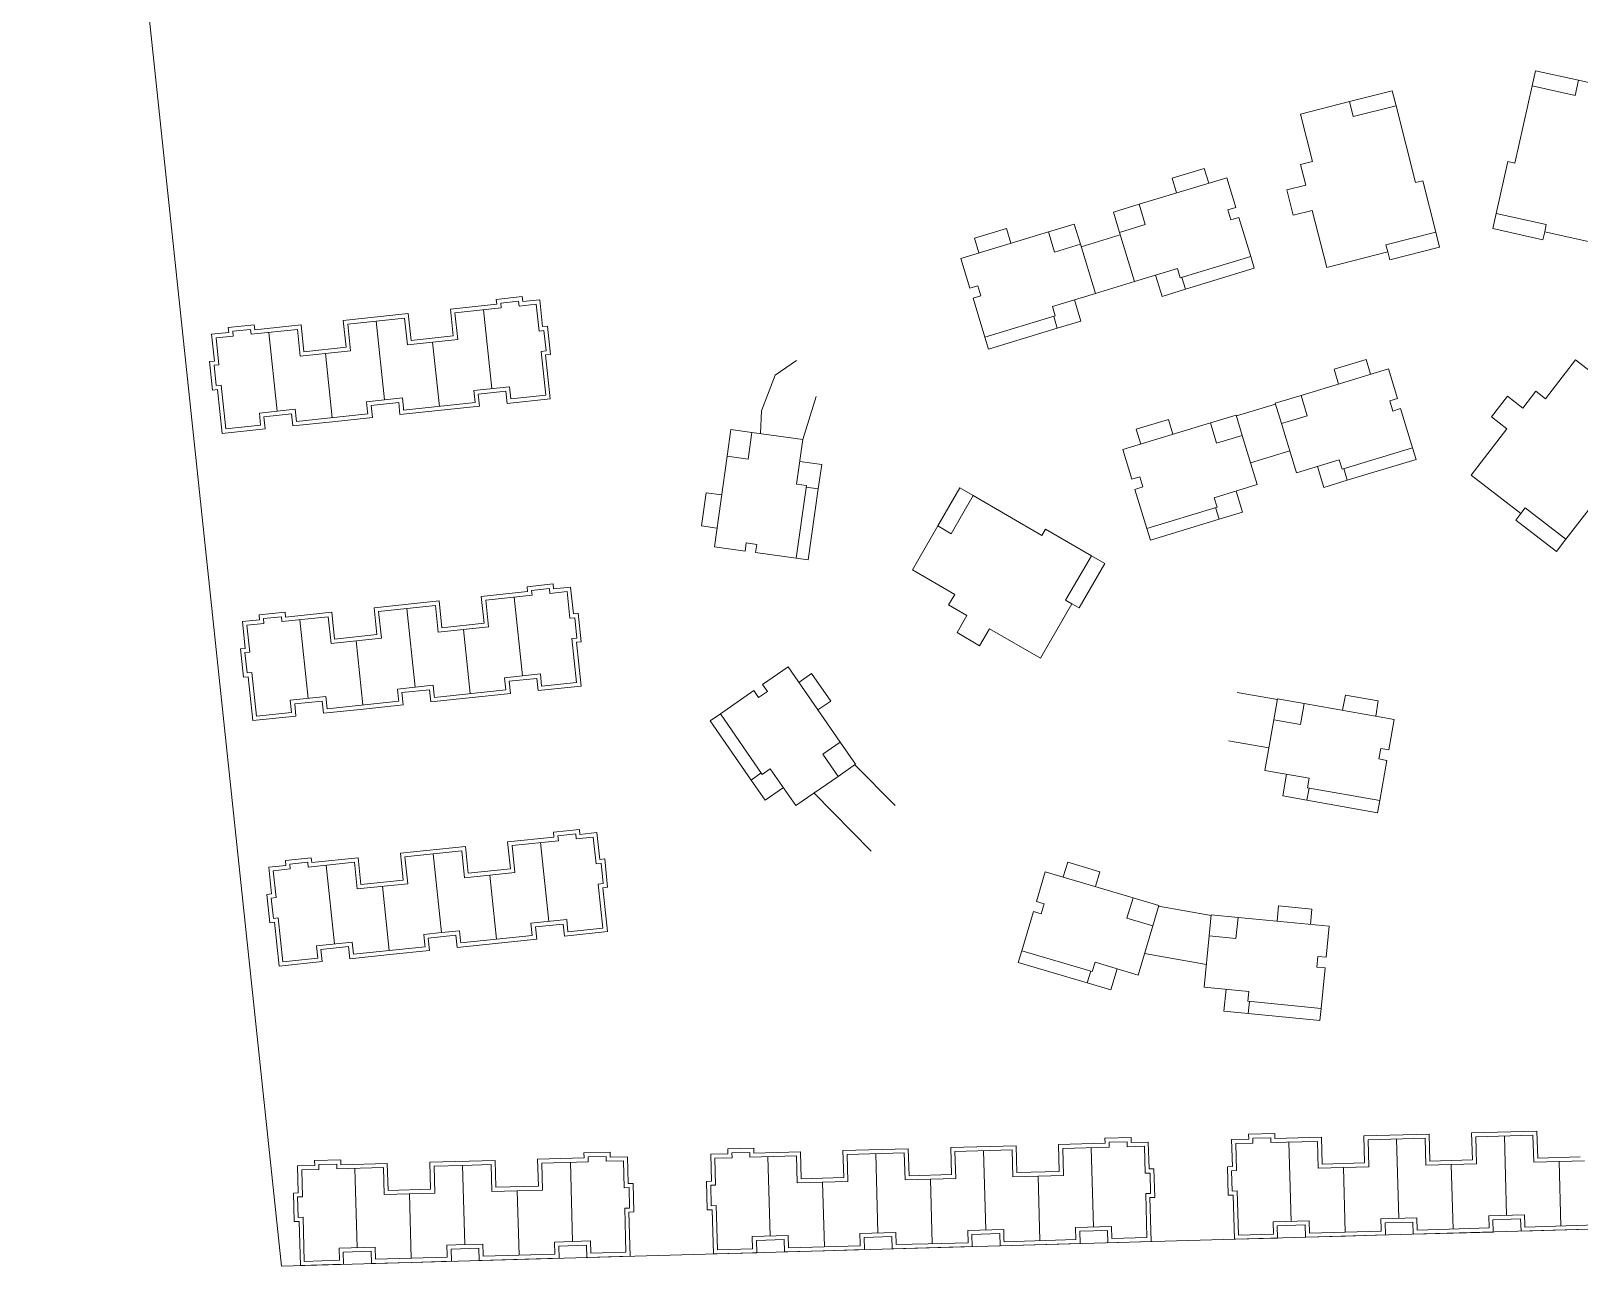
# Model space of a CAD drawing. Extents: x 741202 to 867202, y 603120 to 647617.
# Drawn here: x 751576 to 753851, y 606108 to 607923 of the extents above; entities that cross this region are included whole.
import ezdxf

# ---------------------------------------------------------------- set-up
doc = ezdxf.new("R2010")
doc.units = 0
doc.header["$LTSCALE"] = 1000
doc.header["$MEASUREMENT"] = 0
doc.layers.add('140', color=2, linetype='CONTINUOUS', lineweight=5)

msp = doc.modelspace()

# ---------------------------------------------------------------- linework, layer by layer
at = {"layer": '140', "color": 7}
for p, q in [((751576.4, 609581.4), (751944.2, 606108.4)), ((753781.9, 607842.7), (753786.8, 607864.9)), ((753786.8, 607864.9), (753850.1, 607850.8)), ((753576.2, 607835.4), (753513.4, 607819.5)), ((753581.8, 607813.3), (753576.2, 607835.4)), ((753756.4, 607729.1), (753781.9, 607842.7)), ((753781.9, 607842.7), (753845.1, 607828.5)), ((753845.1, 607828.5), (753850.1, 607850.8)), ((753850.1, 607850.8), (753922.7, 607834.5)), ((753513.4, 607819.5), (753441.3, 607801.1)), ((753519, 607797.4), (753513.4, 607819.5)), ((753581.8, 607813.3), (753519, 607797.4)), ((753610.5, 607700.5), (753581.8, 607813.3)), ((753441.3, 607801.1), (753459, 607731.4)), ((753252.9, 607707.1), (753300, 607721.4)), ((753300, 607721.4), (753306.6, 607699.6)), ((753459, 607731.4), (753441.6, 607726.9)), ((753441.6, 607726.9), (753449.3, 607696.7)), ((753728.8, 607655.3), (753745.9, 607731.5)), ((753745.9, 607731.5), (753756.4, 607729.1)), ((753333, 607707.7), (753204.4, 607668.6)), ((753259.5, 607685.3), (753252.9, 607707.1)), ((753346.3, 607664), (753333, 607707.7)), ((753449.3, 607696.7), (753421.4, 607689.6)), ((753621, 607703.2), (753610.5, 607700.5)), ((753640.2, 607627.6), (753621, 607703.2)), ((753421.4, 607689.6), (753430.8, 607652.4)), ((753204.4, 607668.6), (753166.5, 607657.1)), ((753166.5, 607657.1), (753175.6, 607627.2)), ((753204.4, 607668.6), (753213.5, 607638.7)), ((753334.8, 607660.5), (753346.3, 607664)), ((753339.3, 607645.6), (753334.8, 607660.5)), ((753350.8, 607649.1), (753339.3, 607645.6)), ((753368.3, 607591.7), (753350.8, 607649.1)), ((753430.8, 607652.4), (753458.7, 607659.5)), ((753458.7, 607659.5), (753480, 607575.7)), ((753728.8, 607655.3), (753723.8, 607633.1)), ((753802.6, 607638.8), (753728.8, 607655.3)), ((752942.6, 607589), (753071.2, 607628.1)), ((753009.5, 607633.2), (752962.4, 607618.9)), ((753016.1, 607611.4), (753009.5, 607633.2)), ((753071.2, 607628.1), (753109.1, 607639.6)), ((753071.2, 607628.1), (753080.3, 607598.3)), ((753109.1, 607639.6), (753118.2, 607609.8)), ((753213.5, 607638.7), (753175.6, 607627.2)), ((753175.6, 607627.2), (753197.6, 607554.9)), ((753566.9, 607609), (753640.2, 607627.6)), ((753640.2, 607627.6), (753645.8, 607605.5)), ((753723.8, 607633.1), (753797.6, 607616.6)), ((753797.6, 607616.6), (753800.2, 607628.3)), ((753800.2, 607628.3), (753802.6, 607638.8)), ((753890.4, 607608.1), (753800.2, 607628.3)), ((752962.4, 607618.9), (752969.1, 607597.1)), ((753080.3, 607598.3), (753118.2, 607609.8)), ((753118.2, 607609.8), (753140.2, 607537.4)), ((753119.3, 607606.3), (753176.7, 607623.8)), ((753569.6, 607598.5), (753566.9, 607609)), ((753645.8, 607605.5), (753572.5, 607586.9)), ((752955.9, 607545.4), (752942.6, 607589)), ((753264.9, 607560.3), (753368.3, 607591.7)), ((753373.5, 607574.5), (753368.3, 607591.7)), ((753480, 607575.7), (753569.6, 607598.5)), ((753572.5, 607586.9), (753569.6, 607598.5)), ((753197.6, 607554.9), (753260.7, 607574.1)), ((753228.6, 607564.3), (753238, 607533.3)), ((753260.7, 607574.1), (753264.9, 607560.3)), ((753272.5, 607543.8), (753267.2, 607561)), ((753272.5, 607543.8), (753373.5, 607574.5)), ((752967.4, 607548.9), (752955.9, 607545.4)), ((752971.9, 607534), (752967.4, 607548.9)), ((753140.2, 607537.4), (753077, 607518.3)), ((753140.2, 607537.4), (753197.6, 607554.9)), ((753238, 607533.3), (753272.5, 607543.8)), ((752192.7, 607514.5), (752260.7, 607521.7)), ((752196.8, 607475.1), (752192.7, 607514.5)), ((752267.3, 607516.3), (752199.3, 607509.2)), ((752253.2, 607397.8), (752241, 607513.6)), ((752259.9, 607528.8), (752298.1, 607532.9)), ((752260.7, 607521.7), (752259.9, 607528.8)), ((752292.8, 607526.3), (752266.5, 607523.5)), ((752266.5, 607523.5), (752267.3, 607516.3)), ((752293.6, 607519.1), (752292.8, 607526.3)), ((752318.6, 607521.7), (752293.6, 607519.1)), ((752298.1, 607532.9), (752298.9, 607525.7)), ((752298.9, 607525.7), (752324, 607528.3)), ((752322.8, 607482.4), (752318.6, 607521.7)), ((752324, 607528.3), (752328.1, 607489)), ((752960.4, 607530.5), (752971.9, 607534)), ((752977.9, 607473.1), (752960.4, 607530.5)), ((753077, 607518.3), (753081.2, 607504.5)), ((753109.2, 607528), (753118.6, 607497)), ((751866.1, 607487.4), (751904.3, 607491.4)), ((751904.3, 607491.4), (751905.1, 607484.2)), ((751905.1, 607484.2), (751973.1, 607491.4)), ((751973.1, 607491.4), (751977.2, 607452)), ((752035.1, 607497.9), (752130.6, 607508)), ((752039.3, 607458.5), (752035.1, 607497.9)), ((752041.7, 607492.6), (752083.5, 607497)), ((752045.9, 607453.2), (752041.7, 607492.6)), ((752125.3, 607501.4), (752083.5, 607497)), ((752095.7, 607381.2), (752083.5, 607497)), ((752095.7, 607381.2), (752083.5, 607497)), ((752095.7, 607381.2), (752083.5, 607497)), ((752095.7, 607381.2), (752083.5, 607497)), ((752129.4, 607462), (752125.3, 607501.4)), ((752130.6, 607508), (752134.8, 607468.6)), ((752199.3, 607509.2), (752203.4, 607469.8)), ((752328.1, 607489), (752335.3, 607489.7)), ((752335.3, 607489.7), (752339.7, 607447.9)), ((753081.2, 607504.5), (752977.9, 607473.1)), ((753084.2, 607486.6), (753078.9, 607503.8)), ((753118.6, 607497), (753084.2, 607486.6)), ((751841.8, 607477.6), (751866.9, 607480.2)), ((751846, 607438.2), (751841.8, 607477.6)), ((751848.4, 607472.2), (751873.5, 607474.9)), ((751852.6, 607432.8), (751848.4, 607472.2)), ((751866.9, 607480.2), (751866.1, 607487.4)), ((751872.7, 607482), (751899, 607484.8)), ((751873.5, 607474.9), (751872.7, 607482)), ((751899, 607484.8), (751899.7, 607477.6)), ((751899.7, 607477.6), (751967.8, 607484.8)), ((751938.2, 607364.6), (751926, 607480.4)), ((751967.8, 607484.8), (751971.9, 607445.4)), ((752203.4, 607469.8), (752129.4, 607462)), ((752134.8, 607468.6), (752196.8, 607475.1)), ((752329.9, 607483.1), (752322.8, 607482.4)), ((752333.1, 607453.3), (752329.9, 607483.1)), ((752983.1, 607455.9), (752977.9, 607473.1)), ((753084.2, 607486.6), (752983.1, 607455.9)), ((751971.9, 607445.4), (752045.9, 607453.2)), ((751977.2, 607452), (752039.3, 607458.5)), ((752008.9, 607449.3), (752018.8, 607355)), ((752008.9, 607449.3), (752018.8, 607355)), ((752166.4, 607465.9), (752176.4, 607371.6)), ((752166.4, 607465.9), (752176.4, 607371.6)), ((752325.9, 607452.5), (752333.1, 607453.3)), ((752332.7, 607388.1), (752325.9, 607452.5)), ((752339.7, 607447.9), (752332.5, 607447.2)), ((752332.5, 607447.2), (752339.3, 607382.7)), ((751838.8, 607437.4), (751846, 607438.2)), ((751843.2, 607395.7), (751838.8, 607437.4)), ((751845.4, 607432.1), (751852.6, 607432.8)), ((751848.5, 607402.2), (751845.4, 607432.1)), ((752700.8, 607439.1), (752669.9, 607417.5)), ((753570.8, 607426.9), (753442.2, 607387.8)), ((753490.7, 607426.3), (753537.8, 607440.6)), ((753497.3, 607404.5), (753490.7, 607426.3)), ((753537.8, 607440.6), (753544.4, 607418.8)), ((753584.1, 607383.2), (753570.8, 607426.9)), ((753845.6, 607439.9), (753801.6, 607382.9)), ((753904.5, 607394.4), (753845.6, 607439.9)), ((751855.7, 607403), (751848.5, 607402.2)), ((751862.5, 607338.6), (751855.7, 607403)), ((752227, 607395), (752279.5, 607400.6)), ((752279.5, 607400.6), (752281.4, 607382.7)), ((752669.9, 607417.5), (752649.5, 607365)), ((751850.4, 607396.4), (751843.2, 607395.7)), ((751857.1, 607332), (751850.4, 607396.4)), ((752095.7, 607381.2), (752069.4, 607378.5)), ((752069.4, 607378.5), (752071, 607363.5)), ((752116.6, 607377.4), (752076, 607373.1)), ((752095.7, 607381.2), (752122, 607384)), ((752118.5, 607359.5), (752116.6, 607377.4)), ((752122, 607384), (752123.5, 607369.1)), ((752123.8, 607366.1), (752228.9, 607377.1)), ((752228.9, 607377.1), (752227, 607395)), ((752274.1, 607394), (752233.6, 607389.7)), ((752233.6, 607389.7), (752235.5, 607371.8)), ((752276, 607376.1), (752274.1, 607394)), ((752339.3, 607382.7), (752276, 607376.1)), ((752281.4, 607382.7), (752332.7, 607388.1)), ((752730, 607386), (752710.4, 607322.8)), ((753442.2, 607387.8), (753404.3, 607376.3)), ((753404.3, 607376.3), (753413.4, 607346.4)), ((753442.2, 607387.8), (753451.3, 607357.9)), ((753572.6, 607379.7), (753584.1, 607383.2)), ((753577.1, 607364.8), (753572.6, 607379.7)), ((753745.5, 607386.8), (753722, 607356.4)), ((753768.3, 607369.2), (753745.5, 607386.8)), ((753787.3, 607393.9), (753768.3, 607369.2)), ((753801.6, 607382.9), (753787.3, 607393.9)), ((751964.4, 607367.4), (751911.9, 607361.9)), ((751911.9, 607361.9), (751913.8, 607344)), ((751959.1, 607360.8), (751918.5, 607356.5)), ((751918.5, 607356.5), (751920.4, 607338.6)), ((751961, 607342.9), (751959.1, 607360.8)), ((751966.3, 607349.5), (751964.4, 607367.4)), ((752071.3, 607360.6), (751966.3, 607349.5)), ((752077.9, 607355.2), (752019.5, 607349.1)), ((752071, 607363.5), (752071.3, 607360.6)), ((752076, 607373.1), (752077.9, 607355.2)), ((752235.5, 607371.8), (752118.5, 607359.5)), ((752123.5, 607369.1), (752123.8, 607366.1)), ((752649.5, 607365), (752648.1, 607331.6)), ((753309, 607347.3), (753346.9, 607358.8)), ((753346.9, 607358.8), (753356, 607329)), ((753404.7, 607375.1), (753347.2, 607357.7)), ((753451.3, 607357.9), (753413.4, 607346.4)), ((753588.6, 607368.3), (753577.1, 607364.8)), ((753606, 607310.9), (753588.6, 607368.3)), ((753722, 607356.4), (753744.8, 607338.8)), ((751920.4, 607338.6), (751857.1, 607332)), ((751913.8, 607344), (751862.5, 607338.6)), ((752019.5, 607349.1), (751961, 607342.9)), ((752599.1, 607298.5), (752604.7, 607337.7)), ((752604.7, 607337.7), (752635.6, 607333.4)), ((752630, 607294.2), (752635.6, 607333.4)), ((752635.6, 607333.4), (752710.4, 607322.8)), ((753180.4, 607308.2), (753309, 607347.3)), ((753247.3, 607352.4), (753200.2, 607338.1)), ((753200.2, 607338.1), (753206.8, 607316.3)), ((753253.9, 607330.6), (753247.3, 607352.4)), ((753309, 607347.3), (753318.1, 607317.5)), ((753413.4, 607346.4), (753435.4, 607274.1)), ((753744.8, 607338.8), (753692, 607270.4)), ((752710.4, 607322.8), (752701.2, 607257.5)), ((753193.7, 607264.6), (753180.4, 607308.2)), ((753318.1, 607317.5), (753356, 607329)), ((753356, 607329), (753378, 607256.6)), ((753502.7, 607279.5), (753606, 607310.9)), ((753611.3, 607293.7), (753606, 607310.9)), ((752580.4, 607165.4), (752599.1, 607298.5)), ((752599.1, 607298.5), (752630, 607294.2)), ((752705.9, 607290.7), (752738, 607286.2)), ((752738, 607286.2), (752733, 607250.6)), ((753425.6, 607306.2), (753368.2, 607288.8)), ((753435.4, 607274.1), (753498.5, 607293.3)), ((753498.5, 607293.3), (753502.7, 607279.5)), ((753510.2, 607263), (753611.3, 607293.7)), ((753205.2, 607268.1), (753193.7, 607264.6)), ((753209.7, 607253.2), (753205.2, 607268.1)), ((753466.4, 607283.5), (753475.8, 607252.5)), ((753475.8, 607252.5), (753510.2, 607263)), ((753510.2, 607263), (753505, 607280.2)), ((753692, 607270.4), (753765.1, 607214)), ((752568.5, 607244.7), (752561.7, 607195.9)), ((752591.1, 607241.5), (752568.5, 607244.7)), ((752715.5, 607255.5), (752700.4, 607148.5)), ((752701.2, 607257.5), (752715.5, 607255.5)), ((752733, 607250.6), (752715.1, 607253.1)), ((752733, 607250.6), (752718.2, 607146)), ((752941, 607251.9), (752908.5, 607195.9)), ((752960.8, 607240.5), (752928.2, 607184.5)), ((752960.8, 607240.5), (752941, 607251.9)), ((753061.4, 607182.1), (752960.8, 607240.5)), ((753198.2, 607249.7), (753209.7, 607253.2)), ((753215.7, 607192.3), (753198.2, 607249.7)), ((753378, 607256.6), (753314.8, 607237.4)), ((753347, 607247.2), (753356.4, 607216.2)), ((753319, 607223.7), (753215.7, 607192.3)), ((753314.8, 607237.4), (753319, 607223.7)), ((753321.9, 607205.8), (753316.7, 607223)), ((753765.1, 607214), (753771.7, 607222.5)), ((753771.7, 607222.5), (753831.5, 607176.3)), ((753831.5, 607176.3), (753879.2, 607238)), ((752561.7, 607195.9), (752584.2, 607192.8)), ((752908.5, 607195.9), (752871.2, 607131.6)), ((752928.2, 607184.5), (752908.5, 607195.9)), ((753321.9, 607205.8), (753220.9, 607175)), ((753356.4, 607216.2), (753321.9, 607205.8)), ((753757.8, 607204.5), (753765.1, 607214)), ((753817.6, 607158.3), (753757.8, 607204.5)), ((752627.2, 607170.9), (752625.5, 607159.1)), ((752642.7, 607168.8), (752627.2, 607170.9)), ((753066.8, 607191.4), (753061.4, 607182.1)), ((753134.3, 607152.2), (753066.8, 607191.4)), ((753220.9, 607175), (753215.7, 607192.3)), ((753831.5, 607176.3), (753817.6, 607158.3)), ((752625.5, 607159.1), (752580.4, 607165.4)), ((752641, 607156.9), (752642.7, 607168.8)), ((752700.4, 607148.5), (752641, 607156.9)), ((752718.2, 607146), (752700.4, 607148.5)), ((753096.4, 607086.9), (753134.3, 607152.2)), ((753134.3, 607152.2), (753154, 607140.8)), ((752871.2, 607131.6), (752933.4, 607095.4)), ((753154, 607140.8), (753116.1, 607075.4)), ((752305.2, 607106.7), (752343.4, 607110.7)), ((752306, 607099.5), (752305.2, 607106.7)), ((752338.1, 607104.1), (752311.8, 607101.3)), ((752338.8, 607096.9), (752338.1, 607104.1)), ((752343.4, 607110.7), (752344.1, 607103.5)), ((752344.1, 607103.5), (752369.2, 607106.2)), ((752369.2, 607106.2), (752373.4, 607066.8)), ((752080.4, 607075.8), (752175.9, 607085.8)), ((752175.9, 607085.8), (752180, 607046.4)), ((752237.9, 607092.4), (752306, 607099.5)), ((752242.1, 607053), (752237.9, 607092.4)), ((752312.6, 607094.2), (752244.5, 607087)), ((752244.5, 607087), (752248.7, 607047.6)), ((752298.5, 606975.7), (752286.3, 607091.4)), ((752311.8, 607101.3), (752312.6, 607094.2)), ((752363.9, 607099.6), (752338.8, 607096.9)), ((752368, 607060.2), (752363.9, 607099.6)), ((752933.4, 607095.4), (752924.4, 607079.8)), ((753059.3, 607001.5), (753105.7, 607081.4)), ((753105.7, 607081.4), (753096.4, 607086.9)), ((753116.1, 607075.4), (753105.7, 607081.4)), ((751887.1, 607055.4), (751912.1, 607058)), ((751911.4, 607065.2), (751949.6, 607069.2)), ((751912.1, 607058), (751911.4, 607065.2)), ((751918, 607059.9), (751944.2, 607062.6)), ((751918.7, 607052.7), (751918, 607059.9)), ((751944.2, 607062.6), (751945, 607055.5)), ((751945, 607055.5), (752013, 607062.6)), ((751949.6, 607069.2), (751950.3, 607062.1)), ((751950.3, 607062.1), (752018.3, 607069.2)), ((751983.4, 606942.5), (751971.2, 607058.2)), ((752013, 607062.6), (752017.2, 607023.3)), ((752018.3, 607069.2), (752022.5, 607029.8)), ((752084.6, 607036.4), (752080.4, 607075.8)), ((752087, 607070.4), (752128.8, 607074.8)), ((752091.1, 607031), (752087, 607070.4)), ((752170.5, 607079.2), (752128.8, 607074.8)), ((752141, 606959.1), (752128.8, 607074.8)), ((752141, 606959.1), (752128.8, 607074.8)), ((752141, 606959.1), (752128.8, 607074.8)), ((752141, 606959.1), (752128.8, 607074.8)), ((752174.7, 607039.8), (752170.5, 607079.2)), ((752375.2, 607061), (752368, 607060.2)), ((752373.4, 607066.8), (752380.5, 607067.6)), ((752378.3, 607031.1), (752375.2, 607061)), ((752380.5, 607067.6), (752384.9, 607025.8)), ((752924.4, 607079.8), (752951.4, 607064.2)), ((752951.4, 607064.2), (752936.9, 607039.3)), ((751891.2, 607016), (751887.1, 607055.4)), ((751893.7, 607050.1), (751918.7, 607052.7)), ((751897.8, 607010.7), (751893.7, 607050.1)), ((752022.5, 607029.8), (752084.6, 607036.4)), ((752248.7, 607047.6), (752174.7, 607039.8)), ((752180, 607046.4), (752242.1, 607053)), ((752211.7, 607043.7), (752221.6, 606949.5)), ((752211.7, 607043.7), (752221.6, 606949.5)), ((752936.9, 607039.3), (752970.1, 607020)), ((752970.1, 607020), (752984.6, 607044.9)), ((752984.6, 607044.9), (753059.3, 607001.5)), ((751884.1, 607015.3), (751891.2, 607016)), ((751888.5, 606973.5), (751884.1, 607015.3)), ((752017.2, 607023.3), (752091.1, 607031)), ((752054.2, 607027.1), (752064.1, 606932.9)), ((752054.2, 607027.1), (752064.1, 606932.9)), ((752371.2, 607030.4), (752378.3, 607031.1)), ((752377.9, 606965.9), (752371.2, 607030.4)), ((752384.9, 607025.8), (752377.8, 607025)), ((752377.8, 607025), (752384.5, 606960.6)), ((751890.7, 607009.9), (751897.8, 607010.7)), ((751893.8, 606980.1), (751890.7, 607009.9)), ((751895.6, 606974.3), (751888.5, 606973.5)), ((751901, 606980.8), (751893.8, 606980.1)), ((751902.4, 606909.8), (751895.6, 606974.3)), ((751907.7, 606916.4), (751901, 606980.8)), ((752272.2, 606972.9), (752324.7, 606978.4)), ((752274.1, 606955), (752272.2, 606972.9)), ((752319.4, 606971.8), (752278.8, 606967.6)), ((752278.8, 606967.6), (752280.7, 606949.6)), ((752321.3, 606953.9), (752319.4, 606971.8)), ((752324.7, 606978.4), (752326.6, 606960.5)), ((752651.3, 606962.8), (752688.8, 606988.7)), ((752688.8, 606988.7), (752765.4, 606878.2)), ((752723.3, 606979), (752704.5, 606966)), ((752751.3, 606938.6), (752723.3, 606979)), ((752009.7, 606945.2), (751957.2, 606939.7)), ((752011.6, 606927.3), (752009.7, 606945.2)), ((752141, 606959.1), (752114.7, 606956.3)), ((752114.7, 606956.3), (752116.3, 606941.4)), ((752161.9, 606955.2), (752121.3, 606951)), ((752121.3, 606951), (752123.2, 606933.1)), ((752141, 606959.1), (752167.2, 606961.8)), ((752163.8, 606937.3), (752161.9, 606955.2)), ((752280.7, 606949.6), (752163.8, 606937.3)), ((752167.2, 606961.8), (752168.8, 606946.9)), ((752168.8, 606946.9), (752169.1, 606943.9)), ((752169.1, 606943.9), (752274.1, 606955)), ((752384.5, 606960.6), (752321.3, 606953.9)), ((752326.6, 606960.5), (752377.9, 606965.9)), ((752589.2, 606919.7), (752638.5, 606953.9)), ((752638.5, 606953.9), (752645.3, 606944)), ((752645.3, 606944), (752658.2, 606952.9)), ((752658.2, 606952.9), (752651.3, 606962.8)), ((753407.5, 606940.8), (753348.4, 606951.2)), ((753503.4, 606925.1), (753507.4, 606947.5)), ((753507.4, 606947.5), (753555.8, 606939)), ((751959.1, 606921.8), (751907.7, 606916.4)), ((751957.2, 606939.7), (751959.1, 606921.8)), ((752004.3, 606938.6), (751963.8, 606934.4)), ((751963.8, 606934.4), (751965.7, 606916.5)), ((752006.2, 606920.7), (752004.3, 606938.6)), ((752064.7, 606926.9), (752006.2, 606920.7)), ((752116.6, 606938.4), (752011.6, 606927.3)), ((752123.2, 606933.1), (752064.7, 606926.9)), ((752116.3, 606941.4), (752116.6, 606938.4)), ((752732.5, 606925.6), (752751.3, 606938.6)), ((753407.7, 606942), (753402.3, 606911.2)), ((753446.7, 606935.1), (753407.7, 606942)), ((753446.7, 606935.1), (753441.3, 606904.4)), ((753579, 606911.7), (753446.7, 606935.1)), ((753555.8, 606939), (753551.9, 606916.5)), ((751965.7, 606916.5), (751902.4, 606909.8)), ((752574.4, 606909.4), (752589.2, 606919.7)), ((752634.5, 606822.6), (752574.4, 606909.4)), ((752650.7, 606830.9), (752589.2, 606919.7)), ((753402.3, 606911.2), (753389.1, 606836.8)), ((753441.3, 606904.4), (753402.3, 606911.2)), ((753571.1, 606866.8), (753579, 606911.7)), ((752765.4, 606878.2), (752739.7, 606860.5)), ((752765.4, 606878.2), (752787.9, 606845.7)), ((753395, 606869.9), (753335.9, 606880.3)), ((752739.7, 606860.5), (752762.3, 606827.9)), ((753556.6, 606853.5), (753559.3, 606868.9)), ((753568.4, 606851.4), (753556.6, 606853.5)), ((753559.3, 606868.9), (753571.1, 606866.8)), ((752634.5, 606822.6), (752649.3, 606832.9)), ((752662.5, 606839.1), (752650.7, 606830.9)), ((752700.1, 606784.9), (752662.5, 606839.1)), ((752787.9, 606845.7), (752762.3, 606827.9)), ((752786.9, 606845), (752845.8, 606784.9)), ((753389.1, 606836.8), (753454.1, 606825.3)), ((753421, 606831.2), (753415.4, 606799.3)), ((753558, 606792.4), (753568.4, 606851.4)), ((752655, 606793), (752634.5, 606822.6)), ((752681.7, 606811.5), (752655, 606793)), ((752762.3, 606827.9), (752700.1, 606784.9)), ((753450.8, 606793), (753454, 606810.7)), ((753454.1, 606825.3), (753451.6, 606811.1)), ((753451.6, 606811.1), (753558, 606792.4)), ((752726.9, 606803.4), (752810.7, 606717.9)), ((753415.4, 606799.3), (753450.8, 606793)), ((753450.8, 606793), (753554.8, 606774.6)), ((753554.8, 606774.6), (753558, 606792.4)), ((752343.9, 606745.9), (752382.1, 606749.9)), ((752344.6, 606738.7), (752343.9, 606745.9)), ((752376.7, 606743.3), (752350.5, 606740.5)), ((752350.5, 606740.5), (752351.2, 606733.4)), ((752377.5, 606736.1), (752376.7, 606743.3)), ((752382.1, 606749.9), (752382.8, 606742.7)), ((752382.8, 606742.7), (752407.9, 606745.4)), ((752407.9, 606745.4), (752412, 606706)), ((752119.1, 606715), (752214.6, 606725)), ((752209.2, 606718.4), (752167.4, 606714)), ((752213.4, 606679), (752209.2, 606718.4)), ((752214.6, 606725), (752218.7, 606685.6)), ((752276.6, 606731.6), (752344.6, 606738.7)), ((752280.8, 606692.2), (752276.6, 606731.6)), ((752351.2, 606733.4), (752283.2, 606726.2)), ((752283.2, 606726.2), (752287.4, 606686.8)), ((752337.2, 606614.9), (752325, 606730.6)), ((752402.5, 606738.8), (752377.5, 606736.1)), ((752406.7, 606699.4), (752402.5, 606738.8)), ((751925.8, 606694.6), (751950.8, 606697.2)), ((751929.9, 606655.2), (751925.8, 606694.6)), ((751950.1, 606704.4), (751988.2, 606708.4)), ((751950.8, 606697.2), (751950.1, 606704.4)), ((751956.7, 606699.1), (751982.9, 606701.8)), ((751957.4, 606691.9), (751956.7, 606699.1)), ((751982.9, 606701.8), (751983.7, 606694.7)), ((751983.7, 606694.7), (752051.7, 606701.8)), ((751988.2, 606708.4), (751989, 606701.3)), ((751989, 606701.3), (752057, 606708.4)), ((752022.1, 606581.7), (752009.9, 606697.4)), ((752051.7, 606701.8), (752055.8, 606662.5)), ((752057, 606708.4), (752061.2, 606669)), ((752123.2, 606675.6), (752119.1, 606715)), ((752125.7, 606709.6), (752167.4, 606714)), ((752129.8, 606670.2), (752125.7, 606709.6)), ((752179.6, 606598.3), (752167.4, 606714)), ((752179.6, 606598.3), (752167.4, 606714)), ((752179.6, 606598.3), (752167.4, 606714)), ((752179.6, 606598.3), (752167.4, 606714)), ((752413.9, 606700.2), (752406.7, 606699.4)), ((752412, 606706), (752419.2, 606706.8)), ((752417, 606670.3), (752413.9, 606700.2)), ((752419.2, 606706.8), (752423.6, 606665)), ((753099.5, 606701.9), (753093, 606680.1)), ((753146.6, 606687.9), (753099.5, 606701.9)), ((751932.3, 606689.3), (751957.4, 606691.9)), ((751936.5, 606649.9), (751932.3, 606689.3)), ((752061.2, 606669), (752123.2, 606675.6)), ((752287.4, 606686.8), (752213.4, 606679)), ((752218.7, 606685.6), (752280.8, 606692.2)), ((752250.4, 606682.9), (752260.3, 606588.7)), ((752250.4, 606682.9), (752260.3, 606588.7)), ((753053.5, 606644.2), (753066.5, 606687.9)), ((753066.5, 606687.9), (753195.4, 606649.7)), ((753140.1, 606666.1), (753146.6, 606687.9)), ((751922.7, 606654.5), (751929.9, 606655.2)), ((751927.1, 606612.7), (751922.7, 606654.5)), ((751929.3, 606649.1), (751936.5, 606649.9)), ((751932.5, 606619.3), (751929.3, 606649.1)), ((752055.8, 606662.5), (752129.8, 606670.2)), ((752092.8, 606666.4), (752102.8, 606572.1)), ((752092.8, 606666.4), (752102.8, 606572.1)), ((752409.8, 606669.6), (752417, 606670.3)), ((752416.6, 606605.1), (752409.8, 606669.6)), ((752423.6, 606665), (752416.4, 606664.2)), ((752416.4, 606664.2), (752423.2, 606599.8)), ((753195.4, 606649.7), (753186.5, 606619.8)), ((753195.4, 606649.7), (753233.3, 606638.4)), ((753032, 606571.8), (753049.1, 606629.3)), ((753049.1, 606629.3), (753060.6, 606625.9)), ((753065, 606640.8), (753053.5, 606644.2)), ((753060.6, 606625.9), (753065, 606640.8)), ((753233.3, 606638.4), (753224.4, 606608.5)), ((753233, 606637.2), (753310.2, 606623.3)), ((753407, 606615.1), (753409.3, 606637.7)), ((753409.3, 606637.7), (753458.2, 606633)), ((753458.2, 606633), (753456, 606610.3)), ((751934.3, 606613.5), (751927.1, 606612.7)), ((751939.6, 606620.1), (751932.5, 606619.3)), ((751941.1, 606549), (751934.3, 606613.5)), ((751946.4, 606555.6), (751939.6, 606620.1)), ((752310.9, 606612.1), (752363.4, 606617.6)), ((752312.8, 606594.2), (752310.9, 606612.1)), ((752358.1, 606611), (752317.5, 606606.8)), ((752317.5, 606606.8), (752319.4, 606588.9)), ((752360, 606593.1), (752358.1, 606611)), ((752363.4, 606617.6), (752365.3, 606599.7)), ((752365.3, 606599.7), (752416.6, 606605.1)), ((753186.5, 606619.8), (753224.4, 606608.5)), ((753224.4, 606608.5), (753202.9, 606536)), ((753310.3, 606624.5), (753307.3, 606593.4)), ((753349.7, 606620.7), (753310.3, 606624.5)), ((753349.7, 606620.7), (753346.7, 606589.6)), ((753483.5, 606607.6), (753349.7, 606620.7)), ((753479.1, 606562.2), (753483.5, 606607.6)), ((752048.4, 606584.4), (751995.9, 606578.9)), ((752050.2, 606566.5), (752048.4, 606584.4)), ((752179.6, 606598.3), (752153.4, 606595.5)), ((752153.4, 606595.5), (752155, 606580.6)), ((752155, 606580.6), (752155.3, 606577.6)), ((752200.6, 606594.4), (752160, 606590.2)), ((752160, 606590.2), (752161.9, 606572.3)), ((752179.6, 606598.3), (752205.9, 606601)), ((752202.4, 606576.5), (752200.6, 606594.4)), ((752319.4, 606588.9), (752202.4, 606576.5)), ((752205.9, 606601), (752207.5, 606586.1)), ((752207.5, 606586.1), (752207.8, 606583.1)), ((752207.8, 606583.1), (752312.8, 606594.2)), ((752423.2, 606599.8), (752360, 606593.1)), ((753307.3, 606593.4), (753299.9, 606518.2)), ((753346.7, 606589.6), (753307.3, 606593.4)), ((751997.7, 606561), (751946.4, 606555.6)), ((751995.9, 606578.9), (751997.7, 606561)), ((752043, 606577.8), (752002.4, 606573.6)), ((752002.4, 606573.6), (752004.3, 606555.7)), ((752044.9, 606559.9), (752043, 606577.8)), ((752103.4, 606566.1), (752044.9, 606559.9)), ((752155.3, 606577.6), (752050.2, 606566.5)), ((752161.9, 606572.3), (752103.4, 606566.1)), ((753026.9, 606554.5), (753032, 606571.8)), ((753135.5, 606541), (753032, 606571.8)), ((753212.4, 606567.8), (753303.2, 606551.4)), ((753465.6, 606547.8), (753467.1, 606563.4)), ((753467.1, 606563.4), (753479.1, 606562.2)), ((752004.3, 606555.7), (751941.1, 606549)), ((753128.1, 606524.4), (753026.9, 606554.5)), ((753128.1, 606524.4), (753133.2, 606541.7)), ((753139.6, 606554.8), (753135.5, 606541)), ((753202.9, 606536), (753139.6, 606554.8)), ((753171.9, 606545.2), (753162.6, 606514.2)), ((753477.5, 606546.7), (753465.6, 606547.8)), ((753471.7, 606487), (753477.5, 606546.7)), ((753162.6, 606514.2), (753128.1, 606524.4)), ((753299.9, 606518.2), (753365.6, 606511.8)), ((753332.2, 606515.1), (753329, 606482.8)), ((753365.6, 606511.8), (753364.2, 606497.5)), ((753364.2, 606497.5), (753471.7, 606487)), ((753364.8, 606479.3), (753366.6, 606497.2)), ((753329, 606482.8), (753364.8, 606479.3)), ((753364.8, 606479.3), (753470, 606469)), ((753470, 606469), (753471.7, 606487)), ((753692.9, 606304), (753788.9, 606306.7)), ((753788.9, 606306.7), (753790, 606267.1)), ((752927.6, 606282.5), (753023.6, 606285.2)), ((753023.6, 606285.2), (753024.7, 606245.6)), ((753085.9, 606286.9), (753154.3, 606288.9)), ((753087.1, 606247.3), (753085.9, 606286.9)), ((753154.1, 606296.1), (753192.5, 606297.1)), ((753154.3, 606288.9), (753154.1, 606296.1)), ((753160.3, 606290.2), (753186.7, 606291)), ((753160.5, 606283), (753160.3, 606290.2)), ((753186.7, 606291), (753186.9, 606283.8)), ((753186.9, 606283.8), (753212.1, 606284.5)), ((753192.5, 606297.1), (753192.7, 606289.9)), ((753192.7, 606289.9), (753217.9, 606290.6)), ((753212.1, 606284.5), (753213.2, 606244.9)), ((753217.9, 606290.6), (753219, 606251.1)), ((753340.2, 606294.1), (753365.4, 606294.8)), ((753341.4, 606254.5), (753340.2, 606294.1)), ((753346.4, 606288.3), (753371.6, 606289)), ((753347.5, 606248.7), (753346.4, 606288.3)), ((753365.2, 606302), (753403.6, 606303.1)), ((753365.4, 606294.8), (753365.2, 606302)), ((753371.4, 606296.2), (753397.8, 606296.9)), ((753371.6, 606289), (753371.4, 606296.2)), ((753397.8, 606296.9), (753398, 606289.7)), ((753398, 606289.7), (753466.4, 606291.6)), ((753403.6, 606303.1), (753403.8, 606295.9)), ((753403.8, 606295.9), (753472.2, 606297.8)), ((753427.7, 606174.1), (753424.4, 606290.4)), ((753466.4, 606291.6), (753467.5, 606252)), ((753472.2, 606297.8), (753473.3, 606258.2)), ((753534.6, 606299.5), (753630.5, 606302.2)), ((753535.7, 606260), (753534.6, 606299.5)), ((753540.7, 606293.7), (753624.7, 606296.1)), ((753541.9, 606254.1), (753540.7, 606293.7)), ((753586, 606178.5), (753582.7, 606294.9)), ((753586, 606178.5), (753582.7, 606294.9)), ((753624.7, 606296.1), (753625.8, 606256.5)), ((753630.5, 606302.2), (753631.6, 606262.7)), ((753694, 606264.4), (753692.9, 606304)), ((753699.1, 606298.2), (753783, 606300.5)), ((753700.2, 606258.6), (753699.1, 606298.2)), ((753744.3, 606183), (753741.1, 606299.3)), ((753744.3, 606183), (753741.1, 606299.3)), ((753744.3, 606183), (753741.1, 606299.3)), ((753744.3, 606183), (753741.1, 606299.3)), ((753783, 606300.5), (753784.2, 606260.9)), ((751993, 606263.4), (752031.4, 606264.5)), ((751993.2, 606256.2), (751993, 606263.4)), ((752031.4, 606264.5), (752031.6, 606257.3)), ((752162.3, 606261), (752258.3, 606263.7)), ((752258.3, 606263.7), (752259.4, 606224.1)), ((752320.7, 606265.4), (752389, 606267.3)), ((752321.8, 606225.8), (752320.7, 606265.4)), ((752395.2, 606261.5), (752326.8, 606259.6)), ((752388.8, 606274.5), (752427.2, 606275.6)), ((752389, 606267.3), (752388.8, 606274.5)), ((752421.4, 606269.4), (752395, 606268.7)), ((752395, 606268.7), (752395.2, 606261.5)), ((752421.6, 606262.3), (752421.4, 606269.4)), ((752446.8, 606263), (752421.6, 606262.3)), ((752427.2, 606275.6), (752427.4, 606268.4)), ((752427.4, 606268.4), (752452.6, 606269.1)), ((752447.9, 606223.4), (752446.8, 606263)), ((752452.6, 606269.1), (752453.7, 606229.5)), ((752575, 606272.6), (752600.1, 606273.3)), ((752576.1, 606233), (752575, 606272.6)), ((752581.1, 606266.7), (752606.3, 606267.4)), ((752582.2, 606227.2), (752581.1, 606266.7)), ((752599.9, 606280.5), (752638.3, 606281.6)), ((752600.1, 606273.3), (752599.9, 606280.5)), ((752606.1, 606274.6), (752632.5, 606275.4)), ((752606.3, 606267.4), (752606.1, 606274.6)), ((752632.5, 606275.4), (752632.7, 606268.2)), ((752632.7, 606268.2), (752701.1, 606270.1)), ((752638.3, 606281.6), (752638.5, 606274.4)), ((752638.5, 606274.4), (752706.9, 606276.3)), ((752662.4, 606152.6), (752659.1, 606268.9)), ((752701.1, 606270.1), (752702.2, 606230.5)), ((752706.9, 606276.3), (752708, 606236.7)), ((752769.3, 606278), (752865.2, 606280.7)), ((752770.4, 606238.4), (752769.3, 606278)), ((752775.4, 606272.2), (752859.4, 606274.6)), ((752776.6, 606232.6), (752775.4, 606272.2)), ((752820.7, 606157), (752817.4, 606273.4)), ((752820.7, 606157), (752817.4, 606273.4)), ((752859.4, 606274.6), (752860.5, 606235)), ((752865.2, 606280.7), (752866.3, 606241.1)), ((752928.7, 606242.9), (752927.6, 606282.5)), ((752933.8, 606276.7), (753017.7, 606279)), ((752934.9, 606237.1), (752933.8, 606276.7)), ((752979, 606161.5), (752975.8, 606277.8)), ((752979, 606161.5), (752975.8, 606277.8)), ((752979, 606161.5), (752975.8, 606277.8)), ((752979, 606161.5), (752975.8, 606277.8)), ((753017.7, 606279), (753018.9, 606239.4)), ((753092.1, 606281.1), (753160.5, 606283)), ((753093.2, 606241.5), (753092.1, 606281.1)), ((753137.4, 606165.9), (753134.1, 606282.3)), ((753631.6, 606262.7), (753694, 606264.4)), ((753784.2, 606260.9), (753858.5, 606263)), ((753790, 606267.1), (753852.4, 606268.9)), ((753821.3, 606262), (753824, 606167.2)), ((753821.3, 606262), (753824, 606167.2)), ((753821.3, 606262), (753824, 606167.2)), ((753821.3, 606262), (753824, 606167.2)), ((751968, 606255.5), (751993.2, 606256.2)), ((751969.1, 606215.9), (751968, 606255.5)), ((751974.2, 606249.7), (751999.3, 606250.4)), ((751975.3, 606210.1), (751974.2, 606249.7)), ((751999.1, 606257.6), (752025.5, 606258.3)), ((751999.3, 606250.4), (751999.1, 606257.6)), ((752025.5, 606258.3), (752025.7, 606251.1)), ((752025.7, 606251.1), (752094.1, 606253)), ((752031.6, 606257.3), (752099.9, 606259.2)), ((752055.4, 606135.5), (752052.1, 606251.9)), ((752094.1, 606253), (752095.2, 606213.5)), ((752099.9, 606259.2), (752101.1, 606219.6)), ((752163.4, 606221.4), (752162.3, 606261)), ((752168.5, 606255.1), (752210.5, 606256.3)), ((752169.6, 606215.6), (752168.5, 606255.1)), ((752252.4, 606257.5), (752210.5, 606256.3)), ((752213.7, 606140), (752210.5, 606256.3)), ((752213.7, 606140), (752210.5, 606256.3)), ((752213.7, 606140), (752210.5, 606256.3)), ((752213.7, 606140), (752210.5, 606256.3)), ((752253.6, 606217.9), (752252.4, 606257.5)), ((752326.8, 606259.6), (752327.9, 606220)), ((752372.1, 606144.4), (752368.8, 606260.8)), ((752708, 606236.7), (752770.4, 606238.4)), ((752866.3, 606241.1), (752928.7, 606242.9)), ((753018.9, 606239.4), (753093.2, 606241.5)), ((753024.7, 606245.6), (753087.1, 606247.3)), ((753056, 606240.5), (753058.7, 606145.7)), ((753056, 606240.5), (753058.7, 606145.7)), ((753056, 606240.5), (753058.7, 606145.7)), ((753056, 606240.5), (753058.7, 606145.7)), ((753213.2, 606244.9), (753220.4, 606245.1)), ((753219, 606251.1), (753226.2, 606251.3)), ((753220.4, 606245.1), (753221.2, 606215.1)), ((753226.2, 606251.3), (753227.4, 606209.3)), ((753334.2, 606254.3), (753341.4, 606254.5)), ((753335.3, 606212.3), (753334.2, 606254.3)), ((753340.3, 606248.5), (753347.5, 606248.7)), ((753341.2, 606218.5), (753340.3, 606248.5)), ((753467.5, 606252), (753541.9, 606254.1)), ((753473.3, 606258.2), (753535.7, 606260)), ((753504.7, 606253.1), (753507.3, 606158.3)), ((753504.7, 606253.1), (753507.3, 606158.3)), ((753625.8, 606256.5), (753700.2, 606258.6)), ((753663, 606257.5), (753665.7, 606162.8)), ((753663, 606257.5), (753665.7, 606162.8)), ((753663, 606257.5), (753665.7, 606162.8)), ((753663, 606257.5), (753665.7, 606162.8)), ((751961.9, 606215.7), (751969.1, 606215.9)), ((751963.1, 606173.7), (751961.9, 606215.7)), ((752101.1, 606219.6), (752163.4, 606221.4)), ((752327.9, 606220), (752253.6, 606217.9)), ((752259.4, 606224.1), (752321.8, 606225.8)), ((752290.7, 606219), (752293.4, 606124.2)), ((752290.7, 606219), (752293.4, 606124.2)), ((752455.1, 606223.6), (752447.9, 606223.4)), ((752453.7, 606229.5), (752460.9, 606229.7)), ((752455.9, 606193.6), (752455.1, 606223.6)), ((752460.9, 606229.7), (752462.1, 606187.8)), ((752568.9, 606232.8), (752576.1, 606233)), ((752570, 606190.8), (752568.9, 606232.8)), ((752575, 606227), (752582.2, 606227.2)), ((752575.9, 606197), (752575, 606227)), ((752702.2, 606230.5), (752776.6, 606232.6)), ((752739.4, 606231.6), (752742, 606136.8)), ((752739.4, 606231.6), (752742, 606136.8)), ((752860.5, 606235), (752934.9, 606237.1)), ((752897.7, 606236), (752900.4, 606141.3)), ((752897.7, 606236), (752900.4, 606141.3)), ((752897.7, 606236), (752900.4, 606141.3)), ((752897.7, 606236), (752900.4, 606141.3)), ((753348.4, 606218.7), (753341.2, 606218.5)), ((753350.2, 606153.9), (753348.4, 606218.7)), ((751968.1, 606209.9), (751975.3, 606210.1)), ((751968.9, 606179.9), (751968.1, 606209.9)), ((752095.2, 606213.5), (752169.6, 606215.6)), ((752132.4, 606214.5), (752135.1, 606119.7)), ((752132.4, 606214.5), (752135.1, 606119.7)), ((752448.7, 606193.4), (752455.9, 606193.6)), ((752450.5, 606128.6), (752448.7, 606193.4)), ((752583.1, 606197.2), (752575.9, 606197)), ((752584.9, 606132.4), (752583.1, 606197.2)), ((753221.2, 606215.1), (753214, 606214.9)), ((753214, 606214.9), (753215.8, 606150.1)), ((753227.4, 606209.3), (753220.2, 606209.1)), ((753220.2, 606209.1), (753222, 606144.3)), ((753342.5, 606212.5), (753335.3, 606212.3)), ((753344.4, 606147.7), (753342.5, 606212.5)), ((751944.2, 606108.4), (754609.3, 606183.3)), ((751970.3, 606173.9), (751963.1, 606173.7)), ((751976.1, 606180.1), (751968.9, 606179.9)), ((751972.1, 606109.2), (751970.3, 606173.9)), ((751977.9, 606115.3), (751976.1, 606180.1)), ((752462.1, 606187.8), (752454.9, 606187.6)), ((752454.9, 606187.6), (752456.7, 606122.8)), ((752577.2, 606191), (752570, 606190.8)), ((752579.1, 606126.2), (752577.2, 606191)), ((753454, 606174.8), (753401.3, 606173.4)), ((753401.3, 606173.4), (753401.8, 606155.4)), ((753454.6, 606156.8), (753454, 606174.8)), ((753612.4, 606179.3), (753559.6, 606177.8)), ((753559.6, 606177.8), (753560, 606162.8)), ((753606.6, 606173.1), (753565.8, 606172)), ((753565.8, 606172), (753566.3, 606154)), ((753607.1, 606155.1), (753606.6, 606173.1)), ((753612.9, 606161.3), (753612.4, 606179.3)), ((753770.7, 606183.7), (753717.9, 606182.3)), ((753717.9, 606182.3), (753718.4, 606164.3)), ((753764.9, 606177.6), (753724.1, 606176.4)), ((753724.1, 606176.4), (753724.6, 606158.4)), ((753765.4, 606159.6), (753764.9, 606177.6)), ((753771.1, 606168.7), (753770.7, 606183.7)), ((752688.7, 606153.3), (752636, 606151.8)), ((752636, 606151.8), (752636.5, 606133.8)), ((752689.3, 606135.3), (752688.7, 606153.3)), ((752847.1, 606157.8), (752794.3, 606156.3)), ((752794.3, 606156.3), (752794.7, 606141.3)), ((752841.3, 606151.6), (752800.5, 606150.5)), ((752800.5, 606150.5), (752801, 606132.5)), ((752841.8, 606133.6), (752841.3, 606151.6)), ((752847.6, 606139.8), (752847.1, 606157.8)), ((753005.4, 606162.2), (752952.6, 606160.7)), ((752952.6, 606160.7), (752953.1, 606142.7)), ((752999.6, 606156.1), (752958.8, 606154.9)), ((752958.8, 606154.9), (752959.3, 606136.9)), ((753000.1, 606138.1), (752999.6, 606156.1)), ((753005.8, 606147.2), (753005.4, 606162.2)), ((753163.8, 606166.7), (753111, 606165.2)), ((753111, 606165.2), (753111.5, 606147.2)), ((753157.9, 606160.5), (753117.1, 606159.4)), ((753117.1, 606159.4), (753117.7, 606141.4)), ((753158.4, 606142.5), (753157.9, 606160.5)), ((753164.3, 606148.7), (753163.8, 606166.7)), ((753215.8, 606150.1), (753164.3, 606148.7)), ((753407.9, 606149.5), (753344.4, 606147.7)), ((753401.8, 606155.4), (753350.2, 606153.9)), ((753448.2, 606168.7), (753407.4, 606167.5)), ((753407.4, 606167.5), (753407.9, 606149.5)), ((753448.7, 606150.7), (753448.2, 606168.7)), ((753507.5, 606152.3), (753448.7, 606150.7)), ((753560.1, 606159.8), (753454.6, 606156.8)), ((753566.3, 606154), (753507.5, 606152.3)), ((753560, 606162.8), (753560.1, 606159.8)), ((753724.6, 606158.4), (753607.1, 606155.1)), ((753659.7, 606162.6), (753612.9, 606161.3)), ((753718.4, 606164.3), (753659.7, 606162.6)), ((753882.9, 606162.9), (753765.4, 606159.6)), ((753771.2, 606165.7), (753771.1, 606168.7)), ((753876.8, 606168.7), (753771.2, 606165.7)), ((752081.8, 606136.3), (752029, 606134.8)), ((752029, 606134.8), (752029.5, 606116.8)), ((752076, 606130.1), (752035.2, 606128.9)), ((752035.2, 606128.9), (752035.7, 606110.9)), ((752076.5, 606112.1), (752076, 606130.1)), ((752082.3, 606118.3), (752081.8, 606136.3)), ((752213.7, 606140), (752187.3, 606139.2)), ((752187.3, 606139.2), (752187.8, 606124.2)), ((752234.3, 606134.5), (752193.5, 606133.4)), ((752193.5, 606133.4), (752194, 606115.4)), ((752213.7, 606140), (752240.1, 606140.7)), ((752234.8, 606116.5), (752234.3, 606134.5)), ((752240.1, 606140.7), (752240.5, 606125.7)), ((752240.5, 606125.7), (752240.6, 606122.7)), ((752240.6, 606122.7), (752346.2, 606125.7)), ((752345.7, 606143.7), (752398.5, 606145.2)), ((752346.2, 606125.7), (752345.7, 606143.7)), ((752392.6, 606139), (752351.8, 606137.8)), ((752351.8, 606137.8), (752352.4, 606119.9)), ((752393.1, 606121), (752392.6, 606139)), ((752398.5, 606145.2), (752399, 606127.2)), ((752399, 606127.2), (752450.5, 606128.6)), ((752642.6, 606128), (752579.1, 606126.2)), ((752636.5, 606133.8), (752584.9, 606132.4)), ((752682.9, 606147.2), (752642.1, 606146)), ((752642.1, 606146), (752642.6, 606128)), ((752683.4, 606129.2), (752682.9, 606147.2)), ((752742.2, 606130.8), (752683.4, 606129.2)), ((752794.8, 606138.3), (752689.3, 606135.3)), ((752801, 606132.5), (752742.2, 606130.8)), ((752794.7, 606141.3), (752794.8, 606138.3)), ((752959.3, 606136.9), (752841.8, 606133.6)), ((752894.4, 606141.1), (752847.6, 606139.8)), ((752953.1, 606142.7), (752894.4, 606141.1)), ((753117.7, 606141.4), (753000.1, 606138.1)), ((753005.9, 606144.2), (753005.8, 606147.2)), ((753111.5, 606147.2), (753005.9, 606144.2)), ((753222, 606144.3), (753158.4, 606142.5)), ((752035.7, 606110.9), (751972.1, 606109.2)), ((752029.5, 606116.8), (751977.9, 606115.3)), ((752135.2, 606113.7), (752076.5, 606112.1)), ((752187.9, 606121.2), (752082.3, 606118.3)), ((752194, 606115.4), (752135.2, 606113.7)), ((752187.8, 606124.2), (752187.9, 606121.2)), ((752352.4, 606119.9), (752234.8, 606116.5)), ((752456.7, 606122.8), (752393.1, 606121))]:
    msp.add_line(p, q, dxfattribs=at)

doc.saveas('drawing.dxf')
